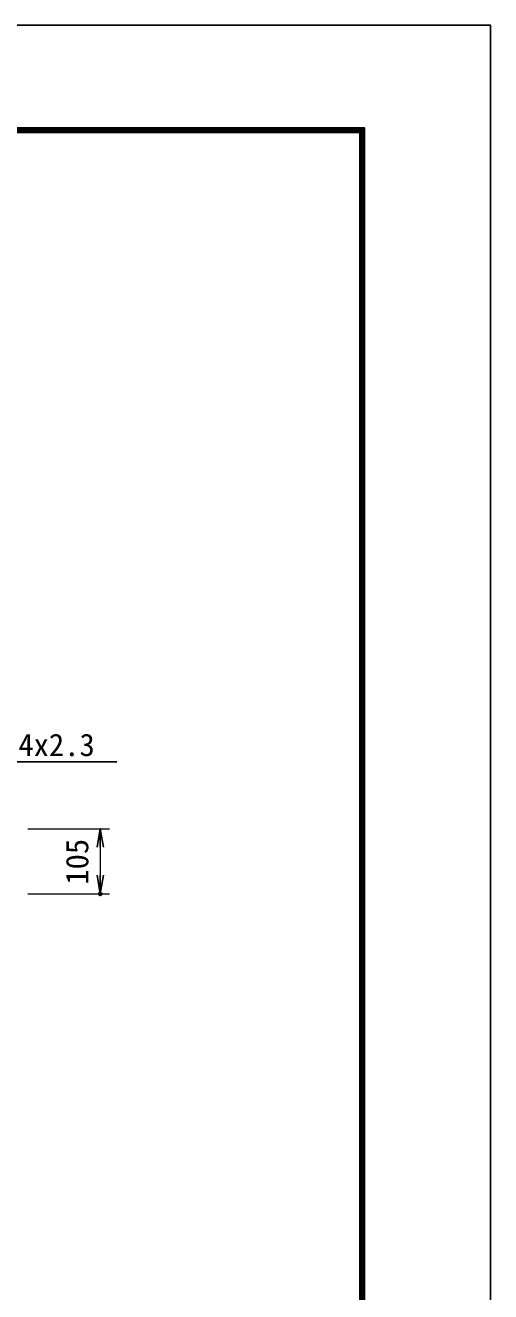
# Model space of a CAD drawing. Units: millimetres, scale not verified. Extents: x -6300 to 6300, y -4455 to 4455.
# Drawn here: x 4805 to 6300, y 383 to 4455 of the extents above; entities that cross this region are included whole.
import ezdxf
from ezdxf.enums import TextEntityAlignment as Align

# ---------------------------------------------------------------- set-up
doc = ezdxf.new("R2010")
doc.units = ezdxf.units.MM
doc.header["$LTSCALE"] = 20
doc.header["$PDMODE"] = 32
doc.header["$PDSIZE"] = 10
doc.linetypes.add('USER1', pattern=[50.8, 31.75, -6.35, 6.35, -6.35])
for name, color, linetype, lineweight in [('0-2_D-BMK', 2, 'USER1', 13), ('0-7_0', 3, 'Continuous', 25), ('0-8_D-STR-DIM', 7, 'Continuous', 13), ('0-A_D-STR-TXT', 7, 'Continuous', 13), ('0-D_D-TTL', 7, 'Continuous', 25)]:
    doc.layers.add(name, color=color, linetype=linetype, lineweight=lineweight)
doc.layers.add('0-9_Defpoints', color=7, linetype='Continuous')
doc.styles.add('ＭＳ ゴシック', font='')
doc.styles.get('ＭＳ ゴシック').set_extended_font_data('MS Gothic')

# ---------------------------------------------------------------- blocks, each defined once
blk = doc.blocks.new('_Open')
at = {"layer": '0-7_0', "color": 7}
blk.add_line((-20, 3.333), (0, 0), dxfattribs=at)
blk.add_lwpolyline([(-20, -3.333), (0, 0), (-20, 0)], dxfattribs=at)
blk = doc.blocks.new('MLeader9')
at = {"layer": '0-8_D-STR-DIM', "lineweight": 25}
blk.add_line((4039.95, 1833.45), (4001.29, 1786.49), dxfattribs=at)
for points in [[(4031.29, 1838.45), (4174.52, 2086.54), (5088.03, 2086.54), (5098.83, 2086.54)], [(4022.62, 1843.45), (4001.29, 1786.49), (4031.29, 1838.45)]]:
    blk.add_lwpolyline(points, dxfattribs=at)

msp = doc.modelspace()

# ---------------------------------------------------------------- linework, layer by layer
at = {"layer": '0-2_D-BMK'}
for p, q in [((2827.01, 3004.87), (4819.67, 3004.87)), ((2820.98, 1766.91), (4819.67, 1766.91))]:
    msp.add_line(p, q, dxfattribs=at)
at = {"layer": '0-8_D-STR-DIM'}
for p, q in [((4813.34, 1871.91), (5075.98, 1871.91)), ((5045.98, 1811.91), (5045.98, 1721.91)), ((4813.34, 1661.91), (5075.98, 1661.91))]:
    msp.add_line(p, q, dxfattribs=at)
at = {"layer": '0-9_Defpoints'}
msp.add_point((5045.98, 1661.91), dxfattribs=at)
at = {"layer": '0-D_D-TTL', "color": 2}
msp.add_lwpolyline([(-6300, 4455), (6300, 4455), (6300, -4455), (-6300, -4455)], close=True, dxfattribs=at)
at = {"layer": '0-D_D-TTL'}
for points in [[(-5895, 4125), (5895, 4125), (5895, -4125), (-5895, -4125)], [(-5891.25, 4121.25), (5891.25, 4121.25), (5891.25, -4121.25), (-5891.25, -4121.25)], [(-5887.5, 4117.5), (5887.5, 4117.5), (5887.5, -4117.5), (-5887.5, -4117.5)], [(-5883.75, 4113.75), (5883.75, 4113.75), (5883.75, -4113.75), (-5883.75, -4113.75)], [(-5880, 4110), (5880, 4110), (5880, -4110), (-5880, -4110)]]:
    msp.add_lwpolyline(points, close=True, dxfattribs=at)

# ---------------------------------------------------------------- block references
at = {"layer": '0-8_D-STR-DIM'}
msp.add_blockref('MLeader9', (0, 0), dxfattribs=at)
at = {"layer": '0-8_D-STR-DIM', "xscale": 3, "yscale": 3}
for p, rotation in [((5045.98, 1871.91), 90), ((5045.98, 1661.91), 270)]:
    msp.add_blockref('_Open', p, dxfattribs=dict(at, rotation=rotation))

# ---------------------------------------------------------------- texts
at = {"layer": '0-8_D-STR-DIM', "style": 'ＭＳ ゴシック'}
msp.add_text('105', height=72.14, rotation=90, dxfattribs=at).set_placement((5029.21, 1691.91), align=Align.BOTTOM_LEFT)
at = {"layer": '0-A_D-STR-TXT', "style": 'ＭＳ ゴシック'}
msp.add_text('カンヌキ φ34x2.3', height=72.14, dxfattribs=at).set_placement((4216.54, 2083.63), align=Align.BOTTOM_LEFT)

doc.saveas('drawing.dxf')
